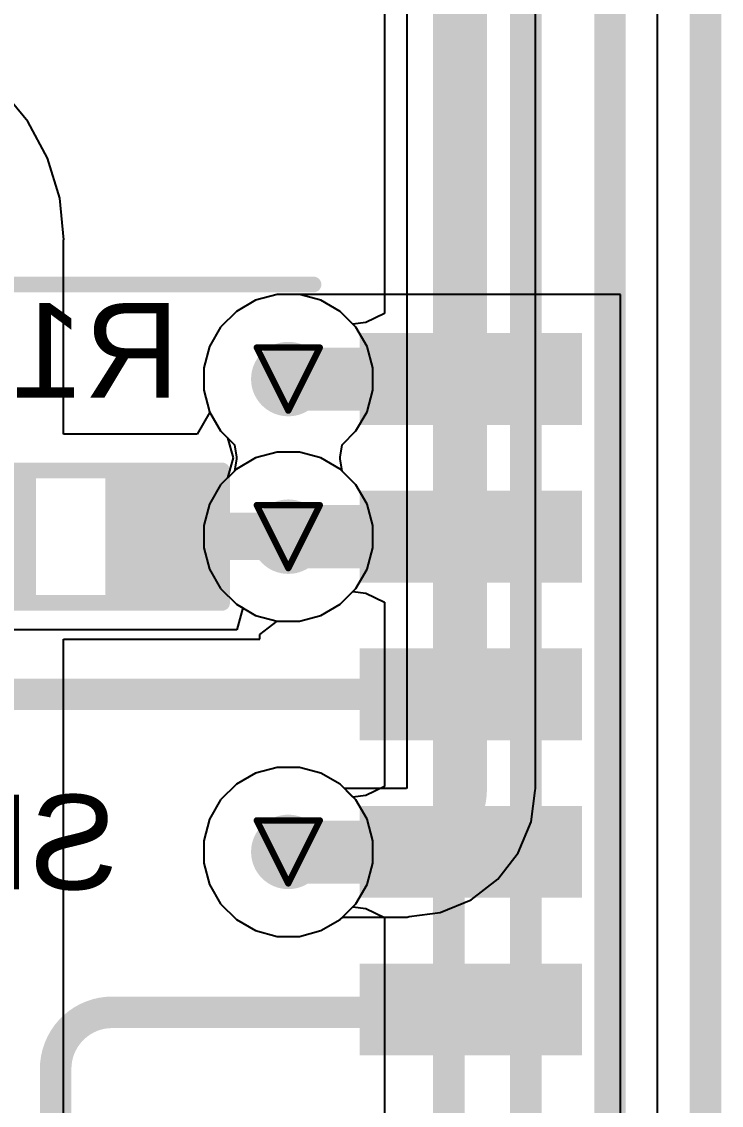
# Model space of a CAD drawing. Header units: inches. Extents: x 0 to 35.2, y -0.7 to 15.9.
# Drawn here: x 2.3264 to 2.5483, y 0.8435 to 1.1873 of the extents above; entities that cross this region are included whole.
import ezdxf

# ---------------------------------------------------------------- set-up
doc = ezdxf.new("R2010")
doc.units = ezdxf.units.IN
doc.header["$MEASUREMENT"] = 0
for name, color, linetype in [('Bottom Layer', 5, 'Continuous'), ('Bottom Overlay', 54, 'Continuous'), ('Bottom Paste', 16, 'Continuous'), ('Bottom Solder', 6, 'Continuous'), ('Drill Drawing', 1, 'Continuous'), ('GND1', 16, 'Continuous'), ('GND2', 76, 'Continuous'), ('Mechanical 6', 56, 'Continuous'), ('Top Layer', 1, 'Continuous'), ('Top Overlay', 2, 'Continuous'), ('Top Paste', 8, 'Continuous'), ('Top Solder', 216, 'Continuous'), ('Via Holes', 16, 'Continuous')]:
    doc.layers.add(name, color=color, linetype=linetype)
doc.styles.add('Arial', font='', dxfattribs={"height": 0.2})
doc.styles.get('Arial').set_extended_font_data('Arial')

# ---------------------------------------------------------------- blocks, each defined once
blk = doc.blocks.new('SOIC_16_300____23')
at = {"layer": 'Top Layer'}
for points in [[(-0.22441, 0.03681), (-0.15945, 0.03681), (-0.15945, 0.01319), (-0.22441, 0.01319)], [(-0.22441, -0.01319), (-0.15945, -0.01319), (-0.15945, -0.03681), (-0.22441, -0.03681)], [(-0.22441, -0.06319), (-0.15945, -0.06319), (-0.15945, -0.08681), (-0.22441, -0.08681)], [(-0.22441, -0.11319), (-0.15945, -0.11319), (-0.15945, -0.13681), (-0.22441, -0.13681)], [(-0.22441, -0.16319), (-0.15945, -0.16319), (-0.15945, -0.18681), (-0.22441, -0.18681)]]:
    blk.add_hatch(color=1, dxfattribs=at).paths.add_polyline_path(points)
at = {"layer": 'Top Paste'}
for points in [[(-0.22441, 0.03681), (-0.15945, 0.03681), (-0.15945, 0.01319), (-0.22441, 0.01319)], [(-0.22441, -0.01319), (-0.15945, -0.01319), (-0.15945, -0.03681), (-0.22441, -0.03681)], [(-0.22441, -0.06319), (-0.15945, -0.06319), (-0.15945, -0.08681), (-0.22441, -0.08681)], [(-0.22441, -0.11319), (-0.15945, -0.11319), (-0.15945, -0.13681), (-0.22441, -0.13681)], [(-0.22441, -0.16319), (-0.15945, -0.16319), (-0.15945, -0.18681), (-0.22441, -0.18681)]]:
    blk.add_hatch(color=8, dxfattribs=at).paths.add_polyline_path(points)
at = {"layer": 'Top Solder'}
for points in [[(-0.22717, 0.03957), (-0.15669, 0.03957), (-0.15669, 0.01043), (-0.22717, 0.01043)], [(-0.22717, -0.01043), (-0.15669, -0.01043), (-0.15669, -0.03957), (-0.22717, -0.03957)], [(-0.22717, -0.06043), (-0.15669, -0.06043), (-0.15669, -0.08957), (-0.22717, -0.08957)], [(-0.22717, -0.11043), (-0.15669, -0.11043), (-0.15669, -0.13957), (-0.22717, -0.13957)], [(-0.22717, -0.16043), (-0.15669, -0.16043), (-0.15669, -0.18957), (-0.22717, -0.18957)]]:
    blk.add_hatch(color=216, dxfattribs=at).paths.add_polyline_path(points)
at = {"layer": 'Top Overlay', "const_width": 0.005}
blk.add_lwpolyline([(0.151, -0.205), (-0.142, -0.205)], dxfattribs=at)
at = {"layer": 'Top Overlay', "const_width": 0.0025}
blk.add_lwpolyline([(-0.14325, -0.205, 1), (-0.14075, -0.205, 1)], format="xyb", close=True, dxfattribs=at)
blk = doc.blocks.new('R___0603_B_91')
at = {"layer": 'Bottom Layer'}
for points in [[(-0.045, -0.0175), (-0.045, 0.0175), (-0.015, 0.0175), (-0.015, -0.0175)], [(0.015, -0.0175), (0.015, 0.0175), (0.045, 0.0175), (0.045, -0.0175)]]:
    blk.add_hatch(color=5, dxfattribs=at).paths.add_polyline_path(points)
at = {"layer": 'Bottom Paste'}
for points in [[(-0.045, -0.0175), (-0.045, 0.0175), (-0.015, 0.0175), (-0.015, -0.0175)], [(0.015, -0.0175), (0.015, 0.0175), (0.045, 0.0175), (0.045, -0.0175)]]:
    blk.add_hatch(color=16, dxfattribs=at).paths.add_polyline_path(points)
at = {"layer": 'Bottom Solder'}
for points in [[(-0.049, -0.0215), (-0.049, 0.0215), (-0.011, 0.0215), (-0.011, -0.0215)], [(0.011, -0.0215), (0.011, 0.0215), (0.049, 0.0215), (0.049, -0.0215)]]:
    blk.add_hatch(color=6, dxfattribs=at).paths.add_polyline_path(points)
at = {"layer": 'Bottom Overlay', "const_width": 0.005}
for points in [[(0.048, 0.021), (-0.048, 0.021)], [(-0.048, 0.021), (-0.048, -0.021)], [(0.048, 0.021), (0.048, -0.021)], [(0.048, -0.021), (-0.048, -0.021)]]:
    blk.add_lwpolyline(points, dxfattribs=at)
at = {"layer": 'Bottom Overlay', "const_width": 0.0025}
for points in [[(-0.04925, 0.021, 1), (-0.04675, 0.021, 1)], [(-0.04925, 0.021, 1), (-0.04675, 0.021, 1)], [(0.04675, 0.021, 1), (0.04925, 0.021, 1)], [(0.04675, 0.021, 1), (0.04925, 0.021, 1)], [(-0.04925, -0.021, 1), (-0.04675, -0.021, 1)], [(-0.04925, -0.021, 1), (-0.04675, -0.021, 1)], [(0.04675, -0.021, 1), (0.04925, -0.021, 1)], [(0.04675, -0.021, 1), (0.04925, -0.021, 1)]]:
    blk.add_lwpolyline(points, format="xyb", close=True, dxfattribs=at)

msp = doc.modelspace()

# ---------------------------------------------------------------- hatches: boundary and pattern name
at = {"layer": 'Bottom Layer'}
h = msp.add_hatch(color=5, dxfattribs=at)
edge = h.paths.add_edge_path()
edge.add_arc((2.41098, 1.07389), 0.01181, 0, 360)
h = msp.add_hatch(color=5, dxfattribs=at)
edge = h.paths.add_edge_path()
edge.add_arc((2.41098, 1.02389), 0.01181, 0, 360)
h = msp.add_hatch(color=5, dxfattribs=at)
edge = h.paths.add_edge_path()
edge.add_arc((2.41098, 0.92389), 0.01181, 0, 360)
at = {"layer": 'GND1'}
h = msp.add_hatch(color=16, dxfattribs=at)
edge = h.paths.add_edge_path()
edge.add_arc((2.41098, 1.07389), 0.01181, 0, 360)
h = msp.add_hatch(color=16, dxfattribs=at)
edge = h.paths.add_edge_path()
edge.add_arc((2.41098, 1.02389), 0.01181, 0, 360)
h = msp.add_hatch(color=16, dxfattribs=at)
edge = h.paths.add_edge_path()
edge.add_arc((2.41098, 0.92389), 0.01181, 0, 360)
at = {"layer": 'GND2'}
h = msp.add_hatch(color=76, dxfattribs=at)
edge = h.paths.add_edge_path()
edge.add_arc((2.41098, 1.07389), 0.01181, 0, 360)
h = msp.add_hatch(color=76, dxfattribs=at)
edge = h.paths.add_edge_path()
edge.add_arc((2.41098, 1.02389), 0.01181, 0, 360)
h = msp.add_hatch(color=76, dxfattribs=at)
edge = h.paths.add_edge_path()
edge.add_arc((2.41098, 0.92389), 0.01181, 0, 360)
at = {"layer": 'Top Layer'}
h = msp.add_hatch(color=1, dxfattribs=at)
edge = h.paths.add_edge_path()
edge.add_arc((2.41098, 1.07389), 0.01181, 0, 360)
h = msp.add_hatch(color=1, dxfattribs=at)
edge = h.paths.add_edge_path()
edge.add_arc((2.41098, 1.02389), 0.01181, 0, 360)
h = msp.add_hatch(color=1, dxfattribs=at)
edge = h.paths.add_edge_path()
edge.add_arc((2.41098, 0.92389), 0.01181, 0, 360)
at = {"layer": 'Via Holes'}
h = msp.add_hatch(color=7, dxfattribs=at)
edge = h.paths.add_edge_path()
edge.add_arc((2.41098, 1.07389), 0.00591, 0, 360)
h = msp.add_hatch(color=7, dxfattribs=at)
edge = h.paths.add_edge_path()
edge.add_arc((2.41098, 1.02389), 0.00591, 0, 360)
h = msp.add_hatch(color=7, dxfattribs=at)
edge = h.paths.add_edge_path()
edge.add_arc((2.41098, 0.92389), 0.00591, 0, 360)

# ---------------------------------------------------------------- linework, layer by layer
at = {"layer": 'Bottom Layer'}
for p, q in [((2.52801, 1.25446), (2.52801, 0.4129)), ((2.44861, 1.22288), (2.44861, 0.94413)), ((2.48939, 0.944), (2.48939, 1.22288)), ((2.32838, 1.15565), (2.31996, 1.16591)), ((2.33464, 1.14394), (2.32838, 1.15565)), ((2.33849, 1.13124), (2.33464, 1.14394)), ((2.33979, 1.11803), (2.33849, 1.13124)), ((2.33971, 1.05639), (2.33971, 1.11803)), ((2.33971, 1.11803), (2.33979, 1.11803)), ((2.40745, 1.1007), (2.40063, 1.09888)), ((2.41451, 1.1007), (2.40745, 1.1007)), ((2.42133, 1.09888), (2.41451, 1.1007)), ((2.40063, 1.09888), (2.39452, 1.09535)), ((2.42744, 1.09535), (2.42133, 1.09888)), ((2.39452, 1.09535), (2.38952, 1.09036)), ((2.43243, 1.09036), (2.42744, 1.09535)), ((2.38952, 1.09036), (2.38599, 1.08424)), ((2.43596, 1.08424), (2.43243, 1.09036)), ((2.38599, 1.08424), (2.38417, 1.07742)), ((2.43779, 1.07742), (2.43596, 1.08424)), ((2.38417, 1.07742), (2.38417, 1.07036)), ((2.43779, 1.07036), (2.43779, 1.07742)), ((2.38417, 1.07036), (2.38599, 1.06354)), ((2.43596, 1.06354), (2.43779, 1.07036)), ((2.38608, 1.06339), (2.38204, 1.05639)), ((2.38599, 1.06354), (2.38608, 1.06339)), ((2.43243, 1.05743), (2.43596, 1.06354)), ((2.38204, 1.05639), (2.33971, 1.05639)), ((2.42807, 1.05307), (2.43243, 1.05743)), ((2.42744, 1.04916), (2.42807, 1.05307)), ((2.42744, 1.04863), (2.42744, 1.04916)), ((2.42807, 1.04472), (2.42744, 1.04863)), ((2.43243, 1.04036), (2.42807, 1.04472)), ((2.43596, 1.03424), (2.43243, 1.04036)), ((2.43779, 1.02742), (2.43596, 1.03424)), ((2.43779, 1.02036), (2.43779, 1.02742)), ((2.43596, 1.01354), (2.43779, 1.02036)), ((2.43243, 1.00743), (2.43596, 1.01354)), ((2.42744, 1.00244), (2.43243, 1.00743)), ((2.42133, 0.99891), (2.42744, 1.00244)), ((2.40197, 0.99288), (2.40745, 0.99708)), ((2.40745, 0.99708), (2.41451, 0.99708)), ((2.41451, 0.99708), (2.42133, 0.99891)), ((2.33971, 0.75389), (2.33971, 0.99139)), ((2.33971, 0.99139), (2.40197, 0.99139)), ((2.40197, 0.99139), (2.40197, 0.99288)), ((2.40063, 0.94888), (2.39452, 0.94535)), ((2.40745, 0.9507), (2.40063, 0.94888)), ((2.41451, 0.9507), (2.40745, 0.9507)), ((2.42133, 0.94888), (2.41451, 0.9507)), ((2.42744, 0.94535), (2.42133, 0.94888)), ((2.39452, 0.94535), (2.38952, 0.94036)), ((2.42877, 0.94402), (2.42744, 0.94535)), ((2.4485, 0.94402), (2.42877, 0.94402)), ((2.44853, 0.94409), (2.4485, 0.94402)), ((2.44861, 0.94413), (2.44853, 0.94409)), ((2.48796, 0.93346), (2.48926, 0.94335)), ((2.48926, 0.94335), (2.48939, 0.944)), ((2.38952, 0.94036), (2.38599, 0.93424)), ((2.38599, 0.93424), (2.38417, 0.92742)), ((2.48389, 0.92364), (2.48796, 0.93346)), ((2.38417, 0.92742), (2.38417, 0.92036)), ((2.47742, 0.9152), (2.48389, 0.92364)), ((2.38417, 0.92036), (2.38599, 0.91355)), ((2.46899, 0.90873), (2.47742, 0.9152)), ((2.38599, 0.91355), (2.38952, 0.90743)), ((2.45917, 0.90466), (2.46899, 0.90873)), ((2.38952, 0.90743), (2.39452, 0.90244)), ((2.44927, 0.90336), (2.45917, 0.90466)), ((2.39452, 0.90244), (2.40063, 0.89891)), ((2.42133, 0.89891), (2.42744, 0.90244)), ((2.42744, 0.90244), (2.42823, 0.90323)), ((2.42823, 0.90323), (2.44863, 0.90323)), ((2.44863, 0.90323), (2.44927, 0.90336)), ((2.40063, 0.89891), (2.40745, 0.89708)), ((2.41451, 0.89708), (2.42133, 0.89891)), ((2.40745, 0.89708), (2.41451, 0.89708))]:
    msp.add_line(p, q, dxfattribs=at)
for points, const_width in [([(2.469, 0.944), (2.469, 1.22288)], 0.01), ([(2.37197, 1.02404), (2.41098, 1.02404)], 0.015), ([(2.41098, 0.92362), (2.41098, 0.92389)], 0.01), ([(2.41098, 0.92362), (2.44863, 0.92362)], 0.01)]:
    msp.add_lwpolyline(points, dxfattribs=dict(at, const_width=const_width))
for points, const_width in [([(2.36822, 1.02404, 1), (2.37572, 1.02404, 1)], 0.0075), ([(2.40723, 1.02404, 1), (2.41473, 1.02404, 1)], 0.0075), ([(2.4665, 0.944, 1), (2.4715, 0.944, 1)], 0.005), ([(2.4665, 0.944, 1), (2.4715, 0.944, 1)], 0.005), ([(2.40848, 0.92389, 1), (2.41348, 0.92389, 1)], 0.005), ([(2.40848, 0.92362, 1), (2.41348, 0.92362, 1)], 0.005), ([(2.40848, 0.92362, 1), (2.41348, 0.92362, 1)], 0.005), ([(2.44613, 0.92362, 1), (2.45113, 0.92362, 1)], 0.005), ([(2.44613, 0.92362, 1), (2.45113, 0.92362, 1)], 0.005)]:
    msp.add_lwpolyline(points, format="xyb", close=True, dxfattribs=dict(at, const_width=const_width))
at = {"layer": 'Bottom Layer', "const_width": 0.01}
msp.add_lwpolyline([(2.469, 0.944, -0.414214), (2.44863, 0.92362)], format="xyb", dxfattribs=at)
at = {"layer": 'Drill Drawing', "const_width": 0.002}
for points in [[(2.40098, 1.08389), (2.42098, 1.08389)], [(2.40098, 1.08389), (2.41098, 1.06389)], [(2.41098, 1.06389), (2.42098, 1.08389)], [(2.40098, 1.03389), (2.42098, 1.03389)], [(2.40098, 1.03389), (2.41098, 1.01389)], [(2.41098, 1.01389), (2.42098, 1.03389)], [(2.40098, 0.93389), (2.42098, 0.93389)], [(2.40098, 0.93389), (2.41098, 0.91389)], [(2.41098, 0.91389), (2.42098, 0.93389)]]:
    msp.add_lwpolyline(points, dxfattribs=at)
at = {"layer": 'Drill Drawing', "const_width": 0.001}
for points in [[(2.40048, 1.08389, 1), (2.40148, 1.08389, 1)], [(2.40048, 1.08389, 1), (2.40148, 1.08389, 1)], [(2.42048, 1.08389, 1), (2.42148, 1.08389, 1)], [(2.42048, 1.08389, 1), (2.42148, 1.08389, 1)], [(2.41048, 1.06389, 1), (2.41148, 1.06389, 1)], [(2.41048, 1.06389, 1), (2.41148, 1.06389, 1)], [(2.40048, 1.03389, 1), (2.40148, 1.03389, 1)], [(2.40048, 1.03389, 1), (2.40148, 1.03389, 1)], [(2.42048, 1.03389, 1), (2.42148, 1.03389, 1)], [(2.42048, 1.03389, 1), (2.42148, 1.03389, 1)], [(2.41048, 1.01389, 1), (2.41148, 1.01389, 1)], [(2.41048, 1.01389, 1), (2.41148, 1.01389, 1)], [(2.40048, 0.93389, 1), (2.40148, 0.93389, 1)], [(2.40048, 0.93389, 1), (2.40148, 0.93389, 1)], [(2.42048, 0.93389, 1), (2.42148, 0.93389, 1)], [(2.42048, 0.93389, 1), (2.42148, 0.93389, 1)], [(2.41048, 0.91389, 1), (2.41148, 0.91389, 1)], [(2.41048, 0.91389, 1), (2.41148, 0.91389, 1)]]:
    msp.add_lwpolyline(points, format="xyb", close=True, dxfattribs=at)
at = {"layer": 'GND1'}
for p, q in [((2.52801, 1.25707), (2.52801, 0.4189)), ((2.40063, 1.04888), (2.39452, 1.04535)), ((2.40745, 1.0507), (2.40063, 1.04888)), ((2.41451, 1.0507), (2.40745, 1.0507)), ((2.42133, 1.04888), (2.41451, 1.0507)), ((2.42744, 1.04535), (2.42133, 1.04888)), ((2.39452, 1.04535), (2.38952, 1.04036)), ((2.43243, 1.04036), (2.42744, 1.04535)), ((2.38952, 1.04036), (2.38599, 1.03424)), ((2.43596, 1.03424), (2.43243, 1.04036)), ((2.38599, 1.03424), (2.38417, 1.02742)), ((2.43779, 1.02742), (2.43596, 1.03424)), ((2.38417, 1.02742), (2.38417, 1.02036)), ((2.43779, 1.02036), (2.43779, 1.02742)), ((2.38417, 1.02036), (2.38599, 1.01354)), ((2.43596, 1.01354), (2.43779, 1.02036)), ((2.38599, 1.01354), (2.38952, 1.00743)), ((2.43243, 1.00743), (2.43596, 1.01354)), ((2.38952, 1.00743), (2.39452, 1.00244)), ((2.42744, 1.00244), (2.43243, 1.00743)), ((2.39452, 1.00244), (2.40063, 0.99891)), ((2.42133, 0.99891), (2.42744, 1.00244)), ((2.40063, 0.99891), (2.40745, 0.99708)), ((2.40745, 0.99708), (2.41451, 0.99708)), ((2.41451, 0.99708), (2.42133, 0.99891)), ((2.40063, 0.94888), (2.39452, 0.94535)), ((2.40745, 0.9507), (2.40063, 0.94888)), ((2.41451, 0.9507), (2.40745, 0.9507)), ((2.42133, 0.94888), (2.41451, 0.9507)), ((2.42744, 0.94535), (2.42133, 0.94888)), ((2.39452, 0.94535), (2.38952, 0.94036)), ((2.43243, 0.94036), (2.42744, 0.94535)), ((2.38952, 0.94036), (2.38599, 0.93424)), ((2.43596, 0.93424), (2.43243, 0.94036)), ((2.38599, 0.93424), (2.38417, 0.92742)), ((2.43779, 0.92742), (2.43596, 0.93424)), ((2.38417, 0.92742), (2.38417, 0.92036)), ((2.43779, 0.92036), (2.43779, 0.92742)), ((2.38417, 0.92036), (2.38599, 0.91355)), ((2.43596, 0.91355), (2.43779, 0.92036)), ((2.38599, 0.91355), (2.38952, 0.90743)), ((2.43243, 0.90743), (2.43596, 0.91355)), ((2.38952, 0.90743), (2.39452, 0.90244)), ((2.42744, 0.90244), (2.43243, 0.90743)), ((2.39452, 0.90244), (2.40063, 0.89891)), ((2.42133, 0.89891), (2.42744, 0.90244)), ((2.40063, 0.89891), (2.40745, 0.89708)), ((2.41451, 0.89708), (2.42133, 0.89891)), ((2.40745, 0.89708), (2.41451, 0.89708))]:
    msp.add_line(p, q, dxfattribs=at)
at = {"layer": 'GND2'}
for p, q in [((2.44149, 1.2934), (2.44149, 1.09466)), ((2.40745, 1.1007), (2.40063, 1.09888)), ((2.41451, 1.1007), (2.40745, 1.1007)), ((2.42133, 1.09888), (2.41451, 1.1007)), ((2.40063, 1.09888), (2.39452, 1.09535)), ((2.42744, 1.09535), (2.42133, 1.09888)), ((2.39452, 1.09535), (2.38952, 1.09036)), ((2.43149, 1.09129), (2.42744, 1.09535)), ((2.44149, 1.09466), (2.43553, 1.09183)), ((2.38952, 1.09036), (2.38599, 1.08424)), ((2.43553, 1.09183), (2.43149, 1.09129)), ((2.38599, 1.08424), (2.38417, 1.07742)), ((2.38417, 1.07742), (2.38417, 1.07036)), ((2.38417, 1.07036), (2.38599, 1.06354)), ((2.38599, 1.06354), (2.38952, 1.05743)), ((2.38952, 1.05743), (2.39169, 1.05526)), ((2.39169, 1.05526), (2.3935, 1.04889)), ((2.3935, 1.04889), (2.39169, 1.04252)), ((2.39169, 1.04252), (2.38952, 1.04036)), ((2.38952, 1.04036), (2.38599, 1.03424)), ((2.38599, 1.03424), (2.38417, 1.02742)), ((2.38417, 1.02742), (2.38417, 1.02036)), ((2.38417, 1.02036), (2.38599, 1.01354)), ((2.38599, 1.01354), (2.38952, 1.00743)), ((2.38952, 1.00743), (2.39452, 1.00244)), ((2.42744, 1.00244), (2.43149, 1.00649)), ((2.43149, 1.00649), (2.43553, 1.00596)), ((2.43553, 1.00596), (2.44149, 1.00313)), ((2.39452, 1.00244), (2.40063, 0.99891)), ((2.42133, 0.99891), (2.42744, 1.00244)), ((2.44149, 1.00313), (2.44149, 0.94466)), ((2.40063, 0.99891), (2.40745, 0.99708)), ((2.40745, 0.99708), (2.41451, 0.99708)), ((2.41451, 0.99708), (2.42133, 0.99891)), ((2.40063, 0.94888), (2.39452, 0.94535)), ((2.40745, 0.9507), (2.40063, 0.94888)), ((2.41451, 0.9507), (2.40745, 0.9507)), ((2.42133, 0.94888), (2.41451, 0.9507)), ((2.42744, 0.94535), (2.42133, 0.94888)), ((2.39452, 0.94535), (2.38952, 0.94036)), ((2.43149, 0.94129), (2.42744, 0.94535)), ((2.44149, 0.94466), (2.43553, 0.94183)), ((2.38952, 0.94036), (2.38599, 0.93424)), ((2.43553, 0.94183), (2.43149, 0.94129)), ((2.38599, 0.93424), (2.38417, 0.92742)), ((2.38417, 0.92742), (2.38417, 0.92036)), ((2.38417, 0.92036), (2.38599, 0.91355)), ((2.38599, 0.91355), (2.38952, 0.90743)), ((2.38952, 0.90743), (2.39452, 0.90244)), ((2.42744, 0.90244), (2.43149, 0.90649)), ((2.43149, 0.90649), (2.43553, 0.90596)), ((2.43553, 0.90596), (2.44149, 0.90313)), ((2.39452, 0.90244), (2.40063, 0.89891)), ((2.42133, 0.89891), (2.42744, 0.90244)), ((2.44149, 0.90313), (2.44149, 0.79466)), ((2.40063, 0.89891), (2.40745, 0.89708)), ((2.41451, 0.89708), (2.42133, 0.89891)), ((2.40745, 0.89708), (2.41451, 0.89708))]:
    msp.add_line(p, q, dxfattribs=at)
at = {"layer": 'GND2', "const_width": 0.01}
for points in [[(2.48628, 2.76297), (2.48628, 0.58648)], [(2.46189, 2.72901), (2.46189, 0.62742)], [(2.513, 0.44016), (2.513, 2.63598)]]:
    msp.add_lwpolyline(points, dxfattribs=at)
at = {"layer": 'Mechanical 6', "const_width": 0.01}
msp.add_lwpolyline([(2.54331, 0), (2.54331, 3.2874)], dxfattribs=at)
at = {"layer": 'Top Layer'}
for p, q in [((2.52801, 1.25121), (2.52801, 0.4129)), ((2.40745, 1.1007), (2.40063, 1.09888)), ((2.42142, 1.1007), (2.40745, 1.1007)), ((2.51638, 1.1007), (2.42142, 1.1007)), ((2.42142, 1.1007), (2.42142, 1.1007)), ((2.51638, 1.04708), (2.51638, 1.1007)), ((2.40063, 1.09888), (2.39452, 1.09535)), ((2.39452, 1.09535), (2.38952, 1.09036)), ((2.38952, 1.09036), (2.38599, 1.08424)), ((2.38599, 1.08424), (2.38417, 1.07742)), ((2.38417, 1.07742), (2.38417, 1.07036)), ((2.38417, 1.07036), (2.38599, 1.06354)), ((2.38599, 1.06354), (2.38952, 1.05743)), ((2.38952, 1.05743), (2.39389, 1.05307)), ((2.39389, 1.05307), (2.39451, 1.04916)), ((2.39451, 1.04863), (2.39389, 1.04472)), ((2.39451, 1.04916), (2.39451, 1.04863)), ((2.51638, 0.99708), (2.51638, 1.04708)), ((2.39389, 1.04472), (2.38952, 1.04036)), ((2.38952, 1.04036), (2.38599, 1.03424)), ((2.38599, 1.03424), (2.38417, 1.02742)), ((2.38417, 1.02742), (2.38417, 1.02036)), ((2.38417, 1.02036), (2.38599, 1.01354)), ((2.38599, 1.01354), (2.38952, 1.00743)), ((2.38952, 1.00743), (2.39452, 1.00244)), ((2.39452, 1.00244), (2.39651, 1.00129)), ((2.39651, 1.00129), (2.39464, 0.99429)), ((2.51638, 0.94708), (2.51638, 0.99708)), ((2.39464, 0.99429), (2.29539, 0.99429)), ((2.51638, 0.89708), (2.51638, 0.94708)), ((2.51638, 0.84708), (2.51638, 0.89708)), ((2.51638, 0.79708), (2.51638, 0.84708))]:
    msp.add_line(p, q, dxfattribs=at)
for points, const_width in [([(2.41098, 1.07389), (2.4689, 1.07389)], 0.02), ([(2.41098, 1.02389), (2.4689, 1.02389)], 0.02), ([(2.29539, 0.97389), (2.4689, 0.97389)], 0.01), ([(2.41098, 0.92376), (2.4689, 0.92376)], 0.02), ([(2.35514, 0.873), (2.468, 0.873)], 0.01), ([(2.3372, 0.6712), (2.3372, 0.85505)], 0.01)]:
    msp.add_lwpolyline(points, dxfattribs=dict(at, const_width=const_width))
for points, const_width in [([(2.40598, 1.07389, 1), (2.41598, 1.07389, 1)], 0.01), ([(2.4639, 1.07389, 1), (2.4739, 1.07389, 1)], 0.01), ([(2.40598, 1.02389, 1), (2.41598, 1.02389, 1)], 0.01), ([(2.4639, 1.02389, 1), (2.4739, 1.02389, 1)], 0.01), ([(2.4664, 0.97389, 1), (2.4714, 0.97389, 1)], 0.005), ([(2.40598, 0.92376, 1), (2.41598, 0.92376, 1)], 0.01), ([(2.4639, 0.92376, 1), (2.4739, 0.92376, 1)], 0.01), ([(2.35264, 0.873, 1), (2.35764, 0.873, 1)], 0.005), ([(2.35264, 0.873, 1), (2.35764, 0.873, 1)], 0.005), ([(2.4655, 0.873, 1), (2.4705, 0.873, 1)], 0.005), ([(2.4655, 0.873, 1), (2.4705, 0.873, 1)], 0.005), ([(2.4664, 0.87389, 1), (2.4714, 0.87389, 1)], 0.005), ([(2.3347, 0.85505, 1), (2.3397, 0.85505, 1)], 0.005), ([(2.3347, 0.85505, 1), (2.3397, 0.85505, 1)], 0.005)]:
    msp.add_lwpolyline(points, format="xyb", close=True, dxfattribs=dict(at, const_width=const_width))
at = {"layer": 'Top Layer', "const_width": 0.01}
for points in [[(2.3372, 0.85505, -0.414214), (2.35514, 0.873)], [(2.4689, 0.87389, -0.414214), (2.468, 0.873)]]:
    msp.add_lwpolyline(points, format="xyb", dxfattribs=at)

# ---------------------------------------------------------------- block references
at = {"rotation": 180}
for name, p in [('SOIC_16_300____23', (2.27697, 0.89889)), ('R___0603_B_91', (2.34197, 1.02389))]:
    msp.add_blockref(name, p, dxfattribs=at)

# ---------------------------------------------------------------- texts
at = {"layer": 'Bottom Overlay', "style": 'Arial', "text_generation_flag": 2}
for s, p in [('R18', (2.37649, 1.068)), ('SB1', (2.35699, 0.912))]:
    msp.add_text(s, height=0.03, dxfattribs=at).set_placement(p)

doc.saveas('drawing.dxf')
